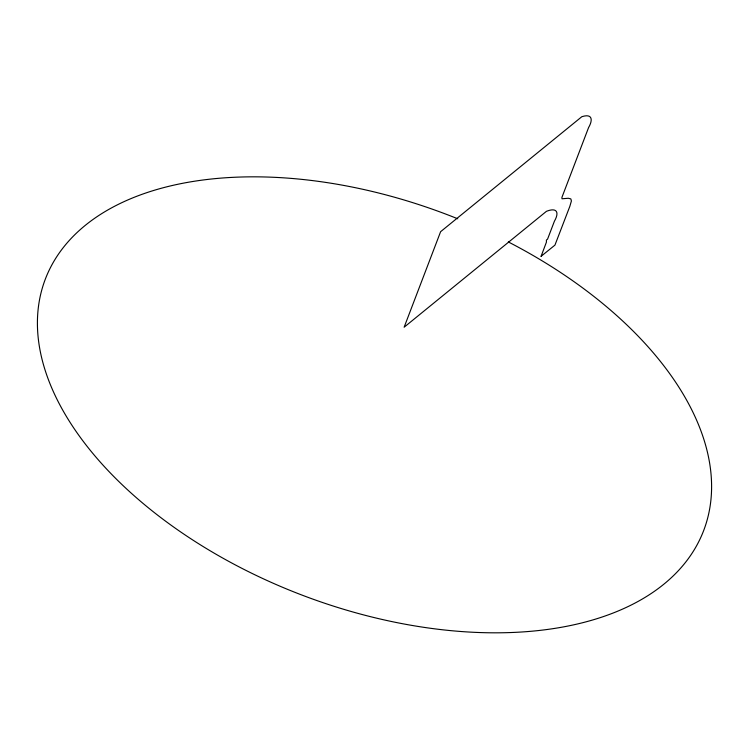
<?xml version="1.0" encoding="UTF-8"?>
<svg xmlns="http://www.w3.org/2000/svg" width="749" height="749" viewBox="0 0 749 749"><rect width="100%" height="100%" fill="white"/><g stroke="black" fill="none" stroke-linecap="round" stroke-linejoin="round"><path stroke-width="1.12" d="M508.318 241.936A352.348 203.606 20.9 0 1 589.557 620.874A352.348 203.606 20.9 0 1 45.623 371.747A352.348 203.606 20.9 0 1 457.751 218.783M541.087 256.308L554.943 245.12L569.82 206.406L571.403 200.994L570.85 198.906L568.332 198.26L562.003 198.785L561.919 197.399L588.574 127.592C593.058 119.877 592.337 113.417 582.076 116.629A6.273 1.62 -58.2 0 0 581.608 116.881L440.609 231.694L404.132 327.219L546.283 211.452A6.647 1.713 -58.2 0 1 546.77 211.19C556.928 207.286 559.522 212.323 554.4 221.236L547.556 239.146L546.405 240.083L546.424 242.133L541.087 256.308"/></g></svg>
